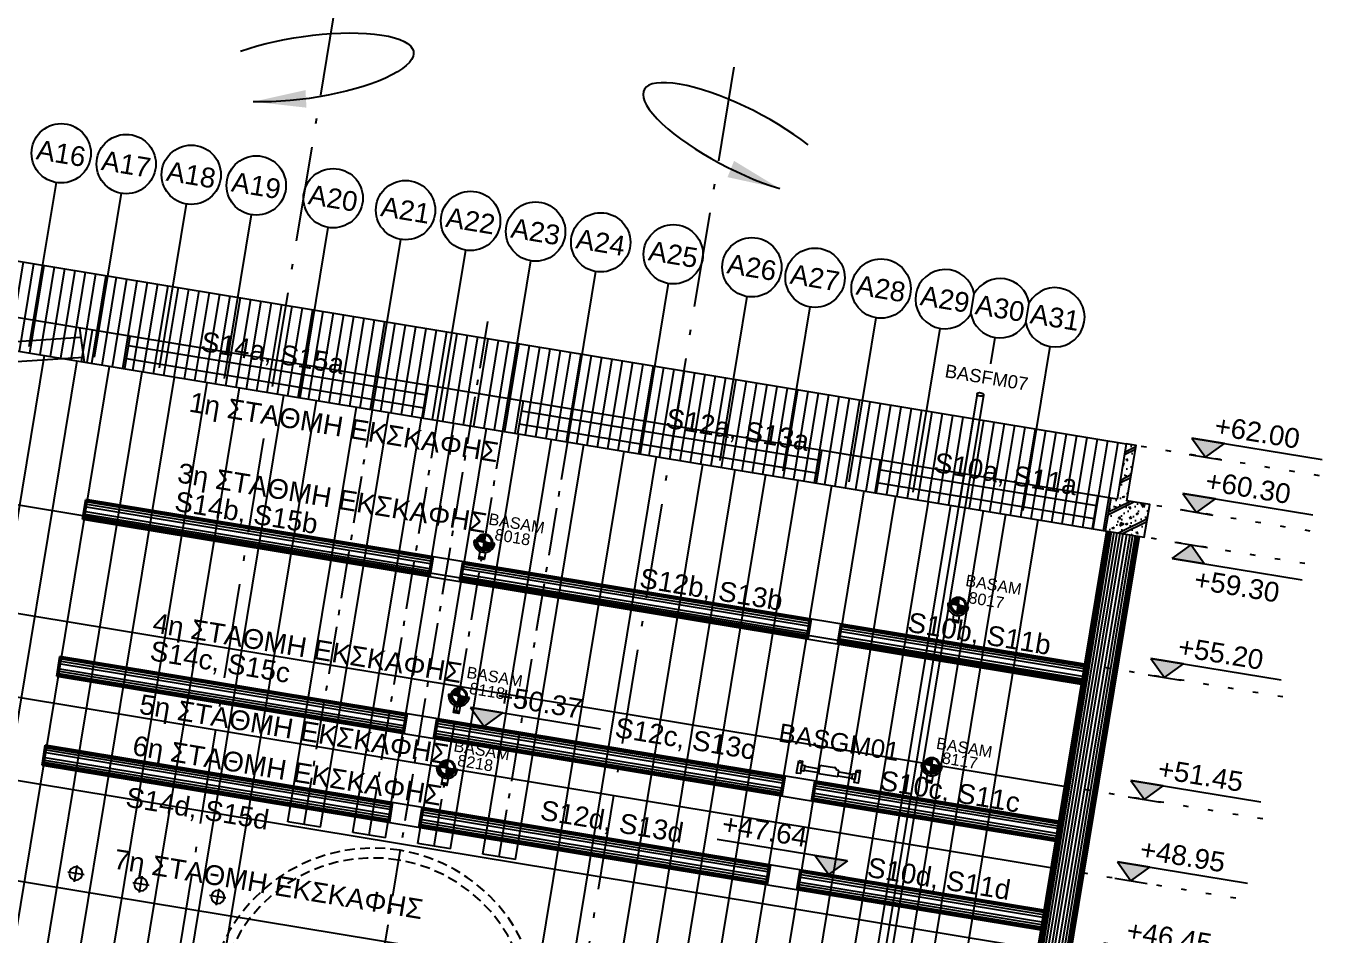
# Model space of a CAD drawing. Header units: metres. Extents: x 93017 to 94633, y 101979 to 102793.
# Drawn here: x 94057.34 to 94081.92, y 102319.5 to 102336.74 of the extents above; entities that cross this region are included whole.
import ezdxf
from ezdxf.enums import TextEntityAlignment as Align

# ---------------------------------------------------------------- set-up
doc = ezdxf.new("R2010")
doc.units = ezdxf.units.M
doc.header["$LTSCALE"] = 0.75
doc.header["$MEASUREMENT"] = 0
for name, pattern in [('ACAD_ISO10W100', [18, 12, -3, 0, -3]), ('HIDDEN', [0.375, 0.25, -0.125]), ('SDOT1', [1, 0, -1])]:
    doc.linetypes.add(name, pattern=pattern)
for name, color, linetype in [('A-LEVELS', 2, 'Continuous'), ('ANTISTHRIJH', 1, 'HIDDEN'), ('BEAM', 3, 'Continuous'), ('COREBOREHOLES', 6, 'Continuous'), ('OTM Hatch 0.15', 1, 'Continuous'), ('OTM Line 0.15', 1, 'Continuous'), ('OTM Line 0.25', 2, 'Continuous'), ('OTM Line 0.35', 3, 'Continuous'), ('OTM Line 0.50', 6, 'Continuous'), ('OTM Line Axis 0.15', 1, 'ACAD_ISO10W100'), ('OTM Line Dots 0.25', 2, 'SDOT1'), ('OTM Line Rock 0.50', 3, 'ROCKIN'), ('OTM Solid 253', 253, 'Continuous'), ('OTM Text 0.25', 2, 'Continuous'), ('OTM Text 0.35', 3, 'Continuous')]:
    doc.layers.add(name, color=color, linetype=linetype)
doc.styles.add('ARIAL', font='ARIAL.TTF')
doc.styles.add('ARIAL_GREEK', font='ARIAL.TTF')
doc.styles.add('WG-SIMPL', font='ugsimpl.shx', dxfattribs={"width": 1.05})
doc.linetypes.add('ROCKIN', pattern='A,0.0001,-0.2,[131,ltypeshp.shx,S=0.2,R=180,X=0.2,Y=0],-0.2,1,-0.1,[131,ltypeshp.shx,S=0.1,R=180,X=0.1,Y=0],-0.1,0.5,-0.05,[131,ltypeshp.shx,S=0.05,R=180,X=0.05,Y=0],-0.05,0.5', length=2.700100000000001)

# ---------------------------------------------------------------- blocks, each defined once
blk = doc.blocks.new('Level L')
at = {"layer": 'A-LEVELS'}
blk.add_hatch(color=256, dxfattribs=at).paths.add_polyline_path([(0.2499999999785985, 0.2499999999931077), (-1.531930138298776e-11, 1.533351223770296e-11), (-0.250000000018332, 0.2500000000237321)])
for p, q in [((0.2499999999804459, 0.2499999999949694), (-1.750000000050107, 0.2500000001439417)), ((0.2499999999659792, -1.530509052827256e-11), (-0.2500000000309512, 1.531930138298776e-11))]:
    blk.add_line(p, q, dxfattribs=at)
blk.add_lwpolyline([(0.2499999999785985, 0.2499999999931077), (-1.531930138298776e-11, 1.533351223770296e-11), (-0.250000000018332, 0.2500000000237321)], close=True, dxfattribs=at)
at = {"layer": 'A-LEVELS', "style": 'WG-SIMPL', "width": 1.05}
blk.add_attdef('±000.00', (-1.712995793863769, 0.3513423913802569), '', height=0.3, rotation=359.9999998220159, dxfattribs=at)
blk = doc.blocks.new('AGKYRIO')
at = {"layer": 'OTM Line 0.25'}
for p, q in [((-0.125, 1.77635683940025e-13), (0.125, 1.77635683940025e-13)), ((1.84741111297626e-13, -0.125), (0, 0.1250000000003624))]:
    blk.add_line(p, q, dxfattribs=at)
blk.add_circle((0, 3.623767952376511e-13), 0.1, dxfattribs=at)
blk = doc.blocks.new('A$C7C586DDC')
at = {"layer": 'OTM Line 0.25'}
for p, q in [((30.77009561931482, -3.783497959375381e-10), (-1.455191522836685e-11, -1.455191522836685e-11)), ((10.69009561932762, -0.6096000002435176), (10.69009561941493, -1.455191522836685e-10)), ((11.59009561933635, -0.6096000002144137), (11.59009561930725, -1.600710675120354e-10)), ((22.31019123891019, -0.6096000002144137), (22.31019123888109, -2.764863893389702e-10)), ((23.21019123888982, -0.6096000002289657), (23.21019123891892, -2.764863893389702e-10)), ((30.77009561932937, -0.6096000002289657), (30.77009561928571, -3.783497959375381e-10)), ((-5.820766091346741e-11, -0.6096000002144137), (30.77009561932937, -0.6096000002289657))]:
    blk.add_line(p, q, dxfattribs=at)
at = {"layer": 'OTM Line 0.35', "ltscale": 0.05}
blk.add_line((-5.820766091346741e-11, -0.6096000002289657), (-4.365574568510056e-11, -1.455191522836685e-11), dxfattribs=at)
at = {"layer": 'OTM Solid 253'}
for p, q in [((10.69009561941493, -0.02679999968677294), (-2.91038304567337e-11, -0.02679999977408443)), ((10.69009561941493, -0.07679999990796205), (-5.820766091346741e-11, -0.07680000000982545)), ((10.69009561940038, -0.1467999998858431), (-2.91038304567337e-11, -0.1467999998421874)), ((10.69009561938583, -0.2267999999021413), (-5.820766091346741e-11, -0.2267999999894528)), ((10.69009561935673, -0.3767999999981839), (-5.820766091346741e-11, -0.3767999998817686)), ((22.31019123886654, -0.02679999951214995), (11.59009561930725, -0.02679999967222102)), ((22.31019123886654, -0.07679999982065056), (11.5900956193218, -0.07679999989341013)), ((22.31019123888109, -0.1467999999440508), (11.5900956193218, -0.1467999998858431)), ((22.31019123886654, -0.2267999999021413), (11.5900956193218, -0.2267999998875894)), ((22.31019123888109, -0.3767999999981839), (11.59009561933635, -0.376799999983632)), ((30.77009561927116, -0.02679999942483846), (23.21019123890437, -0.02679999948304612)), ((30.77009561927116, -0.07679999990796205), (23.21019123893348, -0.07679999982065056)), ((30.77009561928571, -0.1467999998858431), (23.21019123891892, -0.1467999999440508)), ((30.77009561928571, -0.2267999998730375), (23.21019123893348, -0.2267999999312451)), ((30.77009561930026, -0.376799999809009), (23.21019123888982, -0.3768000000127358)), ((10.69009561935673, -0.4567999999853782), (-7.275957614183426e-11, -0.4567999999853782)), ((10.69009561934217, -0.5268000000069151), (-5.820766091346741e-11, -0.526799999846844)), ((10.69009561934217, -0.5768000001116889), (-7.275957614183426e-11, -0.576799999922514)), ((22.31019123889564, -0.4568000000144821), (11.5900956193218, -0.4567999999853782)), ((22.31019123891019, -0.5268000000360189), (11.5900956193218, -0.5268000000069151)), ((22.31019123891019, -0.5768000001407927), (11.59009561933635, -0.576800000097137)), ((30.77009561931482, -0.4567999999853782), (23.21019123888982, -0.456800000029034)), ((30.77009561931482, -0.5268000000796746), (23.21019123890437, -0.5268000000360189)), ((30.77009561931482, -0.5768000001844484), (23.21019123888982, -0.5768000001553446))]:
    blk.add_line(p, q, dxfattribs=at)
blk = doc.blocks.new('3d')
at = {"ltscale": 0.1}
h = blk.add_hatch(color=7, dxfattribs=at)
edge = h.paths.add_edge_path()
edge.add_arc((752.8742366104054, -264.6472952884903), 0.03365353443450658, 90, 180, ccw=False)
edge.add_line((752.8742366104054, -264.6136417540558), (752.8742366104054, -264.4390088661622))
edge.add_arc((752.8742366104054, -264.6472952884903), 0.2082864223281149, 90, 180)
edge.add_line((752.6659501880773, -264.6472952884903), (752.8405830759709, -264.6472952884903))
edge = h.paths.add_edge_path()
edge.add_line((752.8742366104054, -264.8555817108183), (752.8742366104054, -264.6809488229247))
edge.add_arc((752.8742366104054, -264.6472952884902), 0.03365353443450658, 270, 360)
edge.add_line((752.9078901448399, -264.6472952884902), (753.0825230327335, -264.6472952884902))
edge.add_arc((752.8742366104054, -264.6472952884902), 0.2082864223281149, -90, 0, ccw=False)
at = {"color": 7, "ltscale": 0.1}
for p, q in [((752.615149020432, -264.6472952884903), (752.5556888302308, -264.6472952884903)), ((752.6659501880773, -264.6472952884903), (752.8405830759709, -264.6472952884903)), ((752.8742366104054, -264.6136417540558), (752.8742366104054, -264.4390088661622)), ((752.9078901448399, -264.6472952884903), (753.0825230327335, -264.6472952884903)), ((753.1927843905801, -264.6472952884903), (753.1333242003789, -264.6472952884903)), ((752.8742366104054, -264.8555817108185), (752.8742366104054, -264.6809488229248))]:
    blk.add_line(p, q, dxfattribs=at)
for points in [[(752.8405830759709, -264.6472952884903, -0.414213562373095), (752.8742366104054, -264.6136417540558), (752.8742366104054, -264.4390088661622, 0.414213562373095), (752.6659501880773, -264.6472952884903)], [(752.8742366104054, -264.8555817108183), (752.8742366104054, -264.6809488229247, 0.414213562373095), (752.9078901448399, -264.6472952884902), (753.0825230327335, -264.6472952884902, -0.414213562373095)]]:
    blk.add_lwpolyline(points, format="xyb", close=True, dxfattribs=at)
blk.add_lwpolyline([(752.9559973985835, -264.9551716626581), (752.9559973985835, -265.1173015605855), (752.7924758222274, -265.1173015605855), (752.7924758222274, -264.9551716626581)], dxfattribs=at)
blk.add_lwpolyline([(752.7924758222274, -265.1173015605855), (752.9559973985835, -265.1173015605855), (752.9559973985835, -265.1769122765825), (752.7924758222274, -265.1769122765825)], close=True, dxfattribs=at)
for radius in [0.2403348223503956, 0.2082864223281149, 0.03365353443450658]:
    blk.add_circle((752.8742366104054, -264.6472952884903), radius, dxfattribs=at)
for radius in [0.3185477801746401, 0.2590875899734328]:
    blk.add_arc((752.8742366104054, -264.6472952884903), radius, 180, 0, dxfattribs=at)
blk = doc.blocks.new('VW')
at = {"layer": 'OTM Text 0.25', "color": 7, "ltscale": 0.5}
for p, q in [((349.1148983712192, 113.645658385125), (349.2076377743651, 113.6456583851541)), ((349.2786161410331, 113.577573782517), (349.6345815033856, 113.5775737825024)), ((349.2786161410331, 113.4863063340599), (349.6345815034147, 113.4863063340745)), ((349.6345815033856, 113.4565589446283), (349.6345815034147, 113.6283269286068)), ((350.0951382370549, 113.4565589446138), (349.6345815033856, 113.4565589446283)), ((349.6722782189609, 113.665713704293), (349.9812791470322, 113.6657137042785)), ((350.0951382370549, 113.6089245187177), (350.0397406238917, 113.6089245187177)), ((350.0951382370549, 113.4565589446138), (350.0951382370549, 113.6089245187177)), ((350.0951382370404, 113.577573782517), (350.4296569906874, 113.5775737825315)), ((350.0951382370404, 113.4863063340599), (350.4296569906874, 113.4863063340745)), ((350.5003748657618, 113.6456583851686), (350.5931142689224, 113.6456583851686))]:
    blk.add_line(p, q, dxfattribs=at)
for points in [[(349.1148983712192, 113.6907369624823), (349.2076377743506, 113.6907369625114), (349.2076377743651, 113.3896052973869), (349.1148983712046, 113.3896052974014)], [(350.5003748657764, 113.690736962526), (350.5931142688933, 113.6907369625114), (350.5931142688933, 113.3896052973869), (350.5003748657473, 113.3896052973869)], [(349.2078982659441, 113.5976684675843), (349.2786161410477, 113.5976684675697), (349.2786161410186, 113.4637977116799), (349.2078982659586, 113.4637977116508)], [(350.4296569907019, 113.5976684675843), (350.5003748657618, 113.5976684675989), (350.5003748657764, 113.4637977116654), (350.4296569906728, 113.4637977116799)]]:
    blk.add_lwpolyline(points, close=True, dxfattribs=at)
for centre, radius, start, end in [((349.6862232361891, 113.6139550813241), 0.05360427741362513, 105.0788127359414, 164.4481633118957), ((349.9616209120431, 113.5869904871797), 0.08114056393665842, 15.68339342604207, 75.97921753955418)]:
    blk.add_arc(centre, radius, start, end, dxfattribs=at)

msp = doc.modelspace()

# ---------------------------------------------------------------- hatches: boundary and pattern name
at = {"layer": 'OTM Hatch 0.15', "ltscale": 0.1}
h = msp.add_hatch(dxfattribs=at)
h.set_pattern_fill('CONCRETE2', color=256, scale=0.03124999999999994, angle=-9.374071125821237, style=0)
h.set_pattern_definition([(341.251857748289, (94690.25927049242, 102391.7399451843), (0.2008804762737762, 0.5918378445588114), [0.03124999999999995, -0.5937499999999991]), (71.25185774828903, (94690.28886238464, 102391.7299011604), (-0.5918378445588114, 0.2008804762737762), [0.03124999999999995, -0.5937499999999991]), (26.25185774828902, (94690.25927049242, 102391.7399451843), (0.2008804816184502, 0.5918378603053908), [0.04419417499999994, -0.8396893124999988]), (341.251857748289, (94690.1313990789, 102391.8493490878), (0.2008804762737762, 0.5918378445588114), [0.03124999999999995, -0.5937499999999991]), (71.25185774828903, (94690.1313990789, 102391.8493490878), (-0.5918378445588114, 0.2008804762737762), [0.03124999999999995, -0.5937499999999991]), (116.2518577482891, (94690.16099097113, 102391.839305064), (-0.5918378603053909, 0.2008804816184503), [0.04419417499999983, -0.839689312499997]), (341.251857748289, (94690.46803427563, 102391.9660961191), (0.2008804762737762, 0.5918378445588114), [0.03124999999999995, -0.5937499999999991]), (71.25185774828903, (94690.46803427563, 102391.9660961191), (-0.5918378445588114, 0.2008804762737762), [0.03124999999999995, -0.5937499999999991]), (116.2518577482891, (94690.49762616787, 102391.9560520953), (-0.5918378603053909, 0.2008804816184503), [0.04419417499999983, -0.839689312499997]), (161.251857748289, (94690.4183543358, 102391.9169563584), (-0.2008804762737762, -0.5918378445588114), [0.0624999999999999, -0.5624999999999991]), (251.251857748289, (94690.4183543358, 102391.9169563584), (0.5918378445588113, -0.2008804762737763), [0.0624999999999999, -0.5624999999999991]), (116.2518577482891, (94690.39826628816, 102391.857772574), (-0.5918378603053909, 0.2008804816184503), [0.08838834687499963, -0.7954951249999971]), (161.251857748289, (94690.03365973683, 102392.047528668), (-0.2008804762737762, -0.5918378445588114), [0.03124999999999995, -0.5937499999999991]), (71.25185774828903, (94690.03365973683, 102392.047528668), (-0.5918378445588114, 0.2008804762737762), [0.03124999999999995, -0.5937499999999991]), (26.25185774828902, (94690.0040678446, 102392.0575726918), (0.2008804816184502, 0.5918378603053908), [0.04419417499999994, -0.8396893124999988]), (341.251857748289, (94690.13355979574, 102392.2446278898), (0.2008804762737762, 0.5918378445588114), [0.03124999999999995, -0.5937499999999991]), (71.25185774828903, (94690.13355979574, 102392.2446278898), (-0.5918378445588114, 0.2008804762737762), [0.03124999999999995, -0.5937499999999991]), (116.2518577482891, (94690.163151688, 102392.234583866), (-0.5918378603053909, 0.2008804816184503), [0.04419417499999983, -0.839689312499997]), (161.251857748289, (94690.37083511279, 102392.2630953998), (-0.2008804762737762, -0.5918378445588114), [0.03124999999999995, -0.5937499999999991]), (251.251857748289, (94690.37083511279, 102392.2630953998), (0.5918378445588113, -0.2008804762737763), [0.03124999999999995, -0.5937499999999991]), (116.2518577482891, (94690.36079108898, 102392.2335035075), (-0.5918378603053909, 0.2008804816184503), [0.04419417499999983, -0.839689312499997]), (161.251857748289, (94690.29102310148, 102392.1251799625), (-0.2008804762737762, -0.5918378445588114), [0.03124999999999995, -0.5937499999999991]), (71.25185774828903, (94690.29102310148, 102392.1251799625), (-0.5918378445588114, 0.2008804762737762), [0.03124999999999995, -0.5937499999999991]), (26.25185774828902, (94690.26143120926, 102392.1352239863), (0.2008804816184502, 0.5918378603053908), [0.04419417499999994, -0.8396893124999988]), (341.251857748289, (94690.17265553259, 102392.1653560577), (0.2008804762737762, 0.5918378445588114), [0.0624999999999999, -0.5624999999999991]), (251.251857748289, (94690.17265553259, 102392.1653560577), (0.5918378445588113, -0.2008804762737763), [0.0624999999999999, -0.5624999999999991]), (26.25185774828902, (94690.15256748495, 102392.1061722732), (0.2008804816184502, 0.5918378603053908), [0.08838834687499986, -0.7954951249999987]), (26.25185774828902, (94689.86453186962, 102391.8409256016), (-0.1954786893434703, 0.3963591709619205), []), (26.25185774828902, (94689.92371565409, 102391.820837554), (-0.1954786893434703, 0.3963591709619205), []), (341.251857748289, (94689.87457589345, 102391.8705174939), (0.2008804762737762, 0.5918378445588114), [0, -0.2499999999999996, 0, -0.3437499999999994, 0, -0.03124999999999995]), (341.251857748289, (94689.95384772553, 102391.9096132307), (0.2008804762737762, 0.5918378445588114), [0, -0.1249999999999998, 0, -0.2499999999999996, 0, -0.2499999999999996]), (341.251857748289, (94690.24026280321, 102391.8784008008), (0.2008804762737762, 0.5918378445588114), [0, -0.2499999999999996, 0, -0.3749999999999994]), (341.251857748289, (94689.96443192856, 102392.0380248234), (0.2008804762737762, 0.5918378445588114), [0, -0.3437499999999994, 0, -0.2812499999999996]), (341.251857748289, (94690.19166322178, 102392.0269004412), (0.2008804762737762, 0.5918378445588114), [0, -0.624999999999999]), (341.251857748289, (94690.0933837005, 102392.1262603209), (0.2008804762737762, 0.5918378445588114), [0, -0.3124999999999995, 0, -0.3124999999999995]), (341.251857748289, (94690.11347174813, 102392.1854441053), (0.2008804762737762, 0.5918378445588114), [0, -0.2499999999999996, 0, -0.3749999999999994]), (341.251857748289, (94690.1927435802, 102392.2245398422), (0.2008804762737762, 0.5918378445588114), [0, -0.1874999999999997, 0, -0.2187499999999997, 0, -0.2187499999999997]), (341.251857748289, (94690.1832397356, 102392.2937676504), (0.2008804762737762, 0.5918378445588114), [0, -0.2812499999999996, 0, -0.3437499999999994]), (341.251857748289, (94690.23291967547, 102392.3429074111), (0.2008804762737762, 0.5918378445588114), [0, -0.1874999999999997, 0, -0.1562499999999998, 0, -0.2812499999999996])])
h.paths.add_polyline_path([(94078.65306620726, 102327.6650840461), (94078.22140859414, 102327.7363438178), (94078.3944680395, 102328.7846551639), (94078.20947191963, 102328.815195066), (94078.03641247426, 102327.76688372), (94077.91308172763, 102327.7872436547), (94077.81128205464, 102327.1705899261), (94077.84211474124, 102327.1654999424), (94078.55126653425, 102327.0484303176)])
at = {"layer": 'OTM Solid 253', "ltscale": 0.05}
h = msp.add_hatch(dxfattribs=at)
h.set_pattern_fill('LINE', color=256, scale=0.06249999999999998, angle=90.00000000006858, style=0)
h.set_pattern_definition([(80.62592887417891, (94732.691038259, 102384.7709540034), (-0.195787560227981, 0.03232139641514094), [])])
h.paths.add_polyline_path([(94077.91308172765, 102327.7872436546), (94078.03641247426, 102327.7668837199), (94078.20947191963, 102328.815195066), (94045.34029291064, 102334.2413710873), (94045.0654337915, 102332.5764060081), (94069.3033507727, 102328.5751133765), (94077.81128205464, 102327.1705899261)])

# ---------------------------------------------------------------- linework, layer by layer
at = {"layer": 'ANTISTHRIJH'}
msp.add_lwpolyline([(94060.96146265979, 102319.0506776378, -0.3639702342674108), (94064.43924350699, 102321.1095563729, -0.3639702342663456), (94067.07075355426, 102318.0421313717, -0.3639702342663456)], format="xyb", dxfattribs=at)
msp.add_lwpolyline([(94063.6105949402, 102316.0899996961, 0.09612398819267792), (94065.862226435, 102316.1531761509, 0.2803911992850336), (94066.73084942611, 102316.993804506, 0.02285991727122515), (94066.84396330512, 102317.5262756391, 0.4142135623730093), (94064.40870360483, 102320.924560253, 0.4142135623727841), (94061.01041899092, 102318.4893005527, 0.02285991727122516), (94060.9463902222, 102317.9487262527, 0.2803911992847856), (94061.49873923732, 102316.8735181344, 0.09612398819267791)], format="xyb", close=True, dxfattribs=at)
at = {"layer": 'BEAM', "color": 2}
msp.add_lwpolyline([(94078.03641247426, 102327.7668837199), (94077.91308172763, 102327.7872436546), (94077.81128205462, 102327.1705899261), (94078.55126653424, 102327.0484303176), (94078.65306620725, 102327.6650840461), (94078.22140859414, 102327.7363438178), (94078.39446803948, 102328.7846551639), (94078.2094719196, 102328.815195066), (94078.03641247426, 102327.7668837199)], dxfattribs=at)
at = {"layer": 'OTM Hatch 0.15', "ltscale": 0.05}
for p, q in [((94075.26296240617, 102331.2845865715), (94075.32603714227, 102331.6666631543)), ((94076.3051072149, 102331.1125451229), (94076.36818195101, 102331.4946217057))]:
    msp.add_line(p, q, dxfattribs=at)
at = {"layer": 'OTM Line 0.15', "ltscale": 0.1}
for p, q in [((94057.40807029686, 102330.6655258718), (94057.9211590911, 102333.7735723781)), ((94058.64131885354, 102330.4619362493), (94059.15440764776, 102333.5699827556)), ((94059.87462631956, 102330.2583369018), (94060.38771511376, 102333.3663834081)), ((94061.10793378559, 102330.0547375543), (94061.62102257981, 102333.1627840606)), ((94062.54482225941, 102329.6908383904), (94063.07827098834, 102332.9222156433)), ((94063.91807344937, 102329.4641365712), (94064.45152217834, 102332.695513824)), ((94065.1513809154, 102329.2605372237), (94065.68482964433, 102332.4919144766)), ((94066.38468838131, 102329.0569378762), (94066.91813711027, 102332.2883151291)), ((94067.61799584731, 102328.8533385287), (94068.15144457627, 102332.0847157815)), ((94068.99502390545, 102328.6260132089), (94069.52847263438, 102331.8573904618)), ((94070.50585460468, 102328.5032910584), (94071.01894339886, 102331.6113375646)), ((94071.70216284663, 102328.3057996913), (94072.21525164085, 102331.4138461975)), ((94072.95396992465, 102328.0991463536), (94073.4670587189, 102331.2071928598)), ((94074.16871886922, 102327.8986107213), (94074.68180766341, 102331.0066572275)), ((94075.64145919033, 102330.3349109337), (94075.72395247221, 102330.8346157789)), ((94075.64881087831, 102330.3794439431), (94075.7239524722, 102330.8346157789)), ((94076.25300848673, 102327.5545278241), (94076.76609728095, 102330.6625743303))]:
    msp.add_line(p, q, dxfattribs=at)
for centre in [(94058.01277879746, 102334.3285607378), (94059.24602735415, 102334.1249711152), (94060.47933482018, 102333.9213717677), (94061.71264228618, 102333.7177724202), (94063.16989069473, 102333.477204003), (94064.54314188473, 102333.2505021837), (94065.77644935076, 102333.0469028362), (94067.0097568167, 102332.8433034887), (94068.24306428267, 102332.6397041412), (94069.62009234082, 102332.4123788214), (94071.11056310525, 102332.1663259243), (94072.30687134722, 102331.9688345572), (94073.55867842535, 102331.7621812195)]:
    msp.add_circle(centre, 0.5624999999999996, dxfattribs=at)
for centre, start, end in [((94074.77342736983, 102331.5616455872), 10.76013961666694, 330.4917181317942), ((94075.8155721786, 102331.3896041386), 10.76013962621476, 150.4917181249271), ((94076.85771698735, 102331.2175626899), 190.7601396147011, 150.4917181327021), ((94075.8155721786, 102331.3896041386), 190.7601396234697, 330.4917181219483)]:
    msp.add_arc(centre, 0.5624999999999996, start, end, dxfattribs=at)
at = {"layer": 'OTM Line 0.25', "ltscale": 0.05}
for p, q in [((94045.34029291064, 102334.2413710873), (94078.2094719196, 102328.815195066)), ((94077.91308172763, 102327.7872436546), (94045.16723346527, 102333.1930597413)), ((94045.06543379152, 102332.5764060082), (94077.81128205462, 102327.1705899261)), ((94058.36171857709, 102331.0148611707), (94058.44788208196, 102330.3671777218)), ((94058.59942784591, 102330.9756191705), (94058.4976281722, 102330.3589654375)), ((94059.21911303978, 102330.2398598192), (94059.32091271352, 102330.8565135522)), ((94045.40141363083, 102330.0084931785), (94058.38521066844, 102330.8382731967)), ((94064.93937676668, 102329.7414262923), (94059.29076960825, 102330.6739210379)), ((94045.4494394534, 102329.6305255562), (94058.43545373046, 102330.4606005412)), ((94064.89865689716, 102329.494764799), (94059.25004973874, 102330.4272595446)), ((94064.96951987193, 102329.9240188066), (94064.86772019818, 102329.3073650736)), ((94066.77014877231, 102329.6267637593), (94066.66834909855, 102329.0101100263)), ((94066.74000566702, 102329.4441712449), (94072.40711243742, 102328.5086225091)), ((94066.69928579751, 102329.1975097517), (94072.36639256793, 102328.2619610158)), ((94072.3354558697, 102328.074561295), (94072.4372555427, 102328.6912150235)), ((94073.44537367954, 102327.8913316072), (94073.54717335256, 102328.5079853357)), ((94077.64244366638, 102327.6443530131), (94073.51703024728, 102328.3253928214)), ((94077.60172379689, 102327.3976915199), (94073.47631037782, 102328.0787313282)), ((94077.57078709867, 102327.2102917989), (94077.67258677166, 102327.8269455274))]:
    msp.add_line(p, q, dxfattribs=at)
at = {"layer": 'OTM Line 0.25'}
for p, q in [((94054.80492649417, 102312.9783292712), (94057.69603722863, 102330.4912952884)), ((94055.42152131785, 102312.8765393224), (94058.31263205229, 102330.3895053396)), ((94056.03817505087, 102312.7747396487), (94058.9292857853, 102330.2877056659)), ((94056.65482878391, 102312.6729399749), (94059.54593951834, 102330.1859059921)), ((94057.27148251687, 102312.5711403012), (94060.1625932513, 102330.0841063184)), ((94057.8881362499, 102312.4693406274), (94060.77924698437, 102329.9823066446)), ((94058.5047899829, 102312.3675409537), (94061.39590071735, 102329.8805069709)), ((94059.34538465845, 102312.2287722101), (94062.2364953929, 102329.7417382273)), ((94059.96203839144, 102312.1269725364), (94062.85314912588, 102329.6399385536)), ((94062.31108321488, 102321.6483548727), (94063.60974658292, 102329.5150364081)), ((94062.9277369479, 102321.5465551989), (94064.2264003159, 102329.4132367343)), ((94063.54439068088, 102321.4447555252), (94064.84305404892, 102329.3114370605)), ((94064.1610444139, 102321.3429558515), (94065.45970778188, 102329.2096373868)), ((94064.77769814682, 102321.2411561777), (94066.07636151483, 102329.1078377131)), ((94065.39435187982, 102321.139356504), (94066.69301524782, 102329.0060380393)), ((94066.01100561285, 102321.0375568302), (94067.30966898086, 102328.9042383656)), ((94065.79558630446, 102311.1639470286), (94068.68669703897, 102328.6769130458)), ((94066.62765934583, 102320.9357571565), (94067.92632271387, 102328.8024386918)), ((94066.41224003752, 102311.0621473549), (94069.30335077192, 102328.5751133721)), ((94067.28605706897, 102310.9178941314), (94070.17716780416, 102328.4308601531)), ((94067.90271080195, 102310.8160944577), (94070.79382153714, 102328.3290604793)), ((94068.48236531095, 102310.7204027644), (94071.37347604614, 102328.233368786)), ((94069.0990190439, 102310.6186030906), (94071.9901297791, 102328.1315691123)), ((94069.73417238907, 102310.5137494267), (94072.62528312425, 102328.0267154483)), ((94070.35082612203, 102310.411949753), (94073.2419368572, 102327.9249157745)), ((94077.45556876474, 102324.6321296487), (94058.4810744363, 102327.7645153442)), ((94070.9489213335, 102310.3132137944), (94073.8400320687, 102327.826179816)), ((94071.5655750665, 102310.2114141207), (94074.45668580172, 102327.7243801423)), ((94071.9910661423, 102310.1411723458), (94074.8821768775, 102327.6541383674)), ((94072.60771987529, 102310.0393726721), (94075.49883061048, 102327.5523386937)), ((94073.03321095111, 102309.9691308972), (94075.92432168627, 102327.4820969188)), ((94058.41901735513, 102327.3886032284), (94077.39351168365, 102324.2562175332)), ((94073.64986468403, 102309.8673312234), (94076.54097541922, 102327.380297245)), ((94074.95100400603, 102309.6525339208), (94077.84211474122, 102327.1654999424)), ((94075.56765773901, 102309.550734247), (94078.45876847417, 102327.0637002687)), ((94065.01110472498, 102326.300354982), (94065.07316180615, 102326.6762670977)), ((94065.56609308468, 102326.2087352757), (94065.62815016578, 102326.5846473913)), ((94072.17668006662, 102325.117433039), (94072.23873714771, 102325.4933451546)), ((94072.7316684263, 102325.0258133327), (94072.79372550745, 102325.4017254483)), ((94077.39351168365, 102324.2562175332), (94077.45556876471, 102324.6321296487)), ((94076.68596323114, 102319.9702274271), (94057.71146890271, 102323.1026131226)), ((94057.64941182153, 102322.7267010068), (94076.62390615005, 102319.5943153116)), ((94064.24149919135, 102321.6384527604), (94064.30355627256, 102322.0143648761)), ((94064.79648755108, 102321.546833054), (94064.8585446322, 102321.9227451697)), ((94062.9277369479, 102321.5465551989), (94062.31108254284, 102321.6483549836)), ((94064.1610444139, 102321.3429558515), (94063.54439068088, 102321.4447555252)), ((94065.39435187982, 102321.139356504), (94064.77769814682, 102321.2411561777)), ((94066.62765934583, 102320.9357571565), (94066.01100561285, 102321.0375568302)), ((94071.40707453302, 102320.4555308174), (94071.46913161414, 102320.831442933)), ((94071.96206289271, 102320.363911111), (94072.02411997385, 102320.7398232266)), ((94076.62390615005, 102319.5943153116), (94076.68596323111, 102319.9702274271))]:
    msp.add_line(p, q, dxfattribs=at)
at = {"layer": 'OTM Line 0.25', "color": 5}
for points in [[(94075.38104989381, 102329.7650503321), (94072.04664429155, 102309.566816033)], [(94075.50421979696, 102329.7437160847), (94072.16997503815, 102309.5464560983)]]:
    msp.add_lwpolyline(points, dxfattribs=at)
msp.add_ellipse((94075.44271526711, 102329.7548703647), major_axis=(-0.06166537330007635, 0.01017996737495405), ratio=0.5337064435359786, dxfattribs=at)
at = {"layer": 'OTM Line 0.35', "ltscale": 0.05}
for p, q in [((94058.41901735513, 102327.3886032284), (94058.48107443628, 102327.7645153442)), ((94057.64941182153, 102322.7267010068), (94057.71146890268, 102323.1026131226))]:
    msp.add_line(p, q, dxfattribs=at)
at = {"layer": 'OTM Line 0.50', "ltscale": 0.05, "extrusion": (0, 0, -1)}
msp.add_ellipse((94062.6568054337, 102335.9577921843), major_axis=(2.037459206100503, 0.2941625959666351), ratio=0.2865802253300671, start_param=4.098258345474681, end_param=8.408289900450741, dxfattribs=at)
at = {"layer": 'OTM Line 0.50', "ltscale": 0.05}
msp.add_ellipse((94070.89963741101, 102334.5970323913), major_axis=(-1.834806308057361, 0.9334117319288594), ratio=0.2865802253300671, start_param=4.098258345474681, end_param=8.408289900450741, dxfattribs=at)
for points in [[(94062.6635906415, 102335.1940092042), (94061.65605636765, 102335.3064923799), (94062.64561035937, 102335.5268572484)], [(94070.64772568051, 102333.8759561403), (94071.63795381949, 102333.6586406771), (94070.77173221663, 102334.1853644306)]]:
    msp.add_solid(points, dxfattribs=at)
at = {"layer": 'OTM Line Axis 0.15', "color": 6, "ltscale": 0.2}
for p, q in [((94063.21990346059, 102337.2062587827), (94059.10312202576, 102312.2687658981)), ((94070.76768515882, 102335.9602406799), (94066.65090372397, 102311.0227477954))]:
    msp.add_line(p, q, dxfattribs=at)
at = {"layer": 'OTM Line Axis 0.15', "ltscale": 0.1}
for p, q in [((94066.09499754182, 102331.1393223728), (94062.95749919297, 102312.1338580343)), ((94062.61941008139, 102321.5974550358), (94063.91807344934, 102329.4641365712)), ((94063.85271754739, 102321.3938556884), (94065.15138091537, 102329.2605372237)), ((94065.08602501333, 102321.1902563408), (94066.38468838131, 102329.0569378762)), ((94066.31933247932, 102320.9866569933), (94067.61799584731, 102328.8533385287)), ((94074.95717059799, 102309.651515915), (94077.84828133316, 102327.1644819367))]:
    msp.add_line(p, q, dxfattribs=at)
at = {"layer": 'OTM Line Dots 0.25', "ltscale": 0.5}
for p, q in [((94081.87086736632, 102328.2107572073), (94078.39446803948, 102328.7846551639)), ((94081.69780792107, 102327.162445861), (94078.65306620726, 102327.6650840461)), ((94081.59600824806, 102326.5457921324), (94078.55126653424, 102327.0484303176)), ((94081.17862958543, 102324.0175118226), (94077.45556876474, 102324.6321296487)), ((94080.79667720984, 102321.7038270165), (94077.02428409026, 102322.3265888166)), ((94077.37408751114, 102320.6851937842), (94080.45584650195, 102320.1764446385))]:
    msp.add_line(p, q, dxfattribs=at)
at = {"layer": 'OTM Line Rock 0.50', "color": 1}
for p, q in [((94045.45351799717, 102329.5984270432), (94077.37383624123, 102324.328892766)), ((94044.9752545462, 102327.617371272), (94077.02428409026, 102322.3265888166)), ((94044.72075536182, 102326.0757369395), (94076.76978490589, 102320.7849544842)), ((94044.46625617746, 102324.534102607), (94076.51528572151, 102319.2433201517)), ((94051.28920894189, 102321.507364479), (94076.20988670028, 102317.3933589527))]:
    msp.add_line(p, q, dxfattribs=at)
at = {"layer": 'OTM Solid 253'}
for p, q in [((94065.05821761407, 102326.5857423299), (94058.4661302442, 102327.6739905763)), ((94065.06534359124, 102326.6289080912), (94058.47325622133, 102327.7171563375)), ((94065.07043357495, 102326.6597407779), (94058.47834620505, 102327.7479890243)), ((94065.019533738, 102326.3514139113), (94058.42744636815, 102327.4396621577)), ((94065.02665971516, 102326.3945796726), (94058.4345723453, 102327.482827919)), ((94065.03480368906, 102326.4439119712), (94058.44271631923, 102327.5321602177)), ((94065.05007364016, 102326.5364100312), (94058.45798627027, 102327.6246582776)), ((94065.0144437543, 102326.3205812245), (94058.42235638446, 102327.408829471)), ((94077.84828127304, 102327.1644819466), (94074.95717054352, 102309.651515924)), ((94077.85753107871, 102327.1629549515), (94074.96642034949, 102309.6499889289)), ((94077.86986415334, 102327.160918958), (94074.97875342419, 102309.6479529354)), ((94077.89453030247, 102327.1568469711), (94075.00341957345, 102309.6438809485)), ((94077.9253629891, 102327.1517569874), (94075.03425226011, 102309.6387909648)), ((94077.97161201912, 102327.1441220119), (94075.08050129007, 102309.6311559893)), ((94078.02711085505, 102327.1349600413), (94075.13600012605, 102309.6219940187)), ((94078.08877622837, 102327.1247800739), (94075.19766549936, 102309.6118140513)), ((94075.25933087253, 102309.6016340839), (94078.15044160766, 102327.1146001055)), ((94078.21210698094, 102327.1044201382), (94075.3209962458, 102309.5914541166)), ((94078.27377235424, 102327.0942401708), (94075.38266161909, 102309.5812741492)), ((94078.32927119019, 102327.0850782002), (94075.43816045506, 102309.5721121786)), ((94078.37552022019, 102327.0774432246), (94075.48440948504, 102309.5644772031)), ((94078.40635290684, 102327.0723532409), (94075.5152421717, 102309.5593872194)), ((94078.43101905595, 102327.068281254), (94075.53990832095, 102309.5553152324)), ((94078.44335213058, 102327.0662452606), (94075.55224139564, 102309.553279239)), ((94078.45260193656, 102327.0647182654), (94075.5614912016, 102309.5517522439)), ((94072.21564898174, 102325.3534880882), (94065.60506199981, 102326.4447903249)), ((94072.22379295564, 102325.4028203868), (94065.61320597371, 102326.4941226235)), ((94072.23091893281, 102325.4459861482), (94065.62033195086, 102326.5372883848)), ((94072.23600891653, 102325.4768188351), (94065.62542193459, 102326.5681210716)), ((94072.18001909592, 102325.1376592815), (94065.56943211399, 102326.2289615182)), ((94072.18510907963, 102325.1684919682), (94065.57452209768, 102326.2597942049)), ((94072.19223505678, 102325.2116577296), (94065.58164807485, 102326.3029599662)), ((94072.20037903069, 102325.2609900282), (94065.58979204876, 102326.3522922648)), ((94077.43248059877, 102324.4922725824), (94072.77063734148, 102325.2618683818)), ((94077.44062457266, 102324.541604881), (94072.77878131537, 102325.3112006805)), ((94077.44775054982, 102324.5847706423), (94072.78590729256, 102325.3543664418)), ((94077.45284053354, 102324.6156033293), (94072.79099727626, 102325.3851991287)), ((94077.39685071295, 102324.2764437756), (94072.73500745563, 102325.0460395751)), ((94077.40194069664, 102324.3072764624), (94072.74009743932, 102325.0768722619)), ((94077.4090666738, 102324.3504422237), (94072.74722341649, 102325.1200380232)), ((94077.41721064772, 102324.3997745225), (94072.75536739037, 102325.1693703218)), ((94064.28861208045, 102321.9238401082), (94057.6965247106, 102323.0120883546)), ((94064.29573805764, 102321.9670058695), (94057.70365068773, 102323.0552541159)), ((94064.30082804133, 102321.9978385563), (94057.70874067144, 102323.0860868027)), ((94064.24483822068, 102321.6586790029), (94057.65275085084, 102322.7469272494)), ((94064.24992820439, 102321.6895116896), (94057.65784083455, 102322.7777599361)), ((94064.25705418157, 102321.732677451), (94057.66496681169, 102322.8209256973)), ((94064.26519815545, 102321.7820097496), (94057.6731107856, 102322.8702579961)), ((94064.28046810656, 102321.8745078096), (94057.68838073667, 102322.9627560559)), ((94071.44604344814, 102320.6915858666), (94064.83545646621, 102321.7828881032)), ((94071.45418742206, 102320.7409181652), (94064.84360044013, 102321.8322204019)), ((94071.46131339922, 102320.7840839266), (94064.85072641728, 102321.8753861632)), ((94071.46640338295, 102320.8149166135), (94064.85581640099, 102321.90621885)), ((94071.41041356233, 102320.4757570599), (94064.79982658039, 102321.5670592965)), ((94071.41550354604, 102320.5065897466), (94064.80491656408, 102321.5978919833)), ((94071.4226295232, 102320.5497555079), (94064.81204254125, 102321.6410577446)), ((94071.4307734971, 102320.5990878066), (94064.82018651515, 102321.6903900432)), ((94076.66287506517, 102319.8303703608), (94072.00103180789, 102320.5999661602)), ((94076.67101903906, 102319.8797026594), (94072.00917578177, 102320.6492984588)), ((94076.67814501621, 102319.9228684207), (94072.01630175894, 102320.6924642202)), ((94076.68323499995, 102319.9537011076), (94072.02139174266, 102320.7232969071)), ((94076.62724517935, 102319.614541554), (94071.965401922, 102320.3841373535)), ((94076.63233516304, 102319.6453742407), (94071.97049190573, 102320.4149700402)), ((94076.6394611402, 102319.6885400021), (94071.97761788288, 102320.4581358016)), ((94076.64760511412, 102319.7378723008), (94071.98576185678, 102320.5074681002))]:
    msp.add_line(p, q, dxfattribs=at)

# ---------------------------------------------------------------- block references
at = {"color": 7, "xscale": 0.6249999999978872, "yscale": 0.625, "zscale": 0.625, "rotation": 350.6259288739992}
for p in [(93628.71636032421, 102566.7953261438), (93637.70045255523, 102565.5991531645), (93628.23484786737, 102563.8785539867), (93628.00915799069, 102562.5114326607), (93637.19847836398, 102562.558433607)]:
    msp.add_blockref('3d', p, dxfattribs=at)
at = {"layer": 'A-LEVELS'}
ref = msp.add_blockref('Level L', (94079.71257930074, 102328.5670560654), dxfattribs=dict(at, xscale=-1.249999999995775, yscale=1.25, zscale=1.249999999999999, rotation=350.6259288739992))
ref.add_attrib('±000.00', '+62.00', (94079.86180556455, 102328.9875433512, 0.001905459770927823), dxfattribs={"height": 0.3749999999999993, "rotation": 350.6259290504357, "style": 'WG-SIMPL', "width": 1.05})
ref = msp.add_blockref('Level L', (94079.53951985546, 102327.518744719), dxfattribs=dict(at, xscale=-1.249999999995775, yscale=1.25, zscale=1.249999999999999, rotation=350.6259288739992))
ref.add_attrib('±000.00', '+60.30', (94079.68874611895, 102327.9392320045, 0.001905459770927823), dxfattribs={"height": 0.3749999999999993, "rotation": 350.6259290504357, "style": 'WG-SIMPL', "width": 1.05})
ref = msp.add_blockref('Level L', (94079.43772018244, 102326.9020909904), dxfattribs=dict(at, xscale=1.249999999995774, yscale=1.25, zscale=1.249999999999999, rotation=170.6259288739991))
ref.add_attrib('±000.00', '+59.30', (94079.4752985404, 102326.0706897089, 0.001905459770927823), dxfattribs={"height": 0.3749999999999993, "rotation": 350.6259286975625, "style": 'WG-SIMPL', "width": 1.05})
ref = msp.add_blockref('Level L', (94078.93400999648, 102324.3880626352), dxfattribs=dict(at, xscale=-1.249999999998145, yscale=1.25, zscale=1.249999999999999, rotation=350.625928873341))
ref.add_attrib('±000.00', '+55.20', (94079.16956778249, 102324.7942979664, 0.001905459770927823), dxfattribs={"height": 0.3749999999999993, "rotation": 350.6259290504357, "style": 'WG-SIMPL', "width": 1.05})
ref = msp.add_blockref('Level L', (94066.03028060167, 102323.4586539949), dxfattribs=dict(at, xscale=-1.250000000004138, yscale=1.25, zscale=1.25, rotation=350.6259288737244))
ref.add_attrib('±000.00', '+50.37', (94066.25350531316, 102323.8669253198, 0.001905459770927825), dxfattribs={"height": 0.3749999999999998, "rotation": 350.6259290504357, "style": 'WG-SIMPL', "width": 1.05})
ref = msp.add_blockref('Level L', (94078.55205762057, 102322.0743778291), dxfattribs=dict(at, xscale=-1.249999999995775, yscale=1.25, zscale=1.249999999999999, rotation=350.6259288739992))
ref.add_attrib('±000.00', '+51.45', (94078.78761540641, 102322.4806131604, 0.001905459770927823), dxfattribs={"height": 0.3749999999999993, "rotation": 350.6259290504357, "style": 'WG-SIMPL', "width": 1.05})
at = {"layer": 'A-LEVELS', "xscale": 1.249999999990966, "yscale": 1.25, "zscale": 1.25, "rotation": 350.6259288732867}
msp.add_blockref('Level L', (94072.56155069021, 102320.6511020065), dxfattribs=at).add_auto_attribs({'±000.00': '+47.64'})
at = {"layer": 'A-LEVELS'}
ref = msp.add_blockref('Level L', (94078.29755843626, 102320.5327434966), dxfattribs=dict(at, xscale=-1.249999999995775, yscale=1.25, zscale=1.249999999999999, rotation=350.6259288739992))
ref.add_attrib('±000.00', '+48.95', (94078.44678469974, 102320.9532307822, 0.001905459770927823), dxfattribs={"height": 0.3749999999999993, "rotation": 350.6259290525186, "style": 'WG-SIMPL', "width": 1.05})
ref = msp.add_blockref('Level L', (94078.04305925196, 102318.9911091641), dxfattribs=dict(at, xscale=-1.249999999995775, yscale=1.25, zscale=1.249999999999999, rotation=350.6259288739992))
ref.add_attrib('±000.00', '+46.45', (94078.19228551543, 102319.4115964496, 0.001905459770927823), dxfattribs={"height": 0.3749999999999993, "rotation": 350.6259290525186, "style": 'WG-SIMPL', "width": 1.05})
at = {"layer": 'OTM Line 0.15', "ltscale": 0.05, "xscale": 0.6249999999978872, "yscale": 0.625, "zscale": 0.625, "rotation": 350.6259288739992}
msp.add_blockref('A$C7C586DDC', (94057.98938201208, 102324.7860778137), dxfattribs=at)
at = {"layer": 'OTM Line 0.25', "xscale": -1.249999999995775, "yscale": 1.25, "zscale": 1.249999999999998, "rotation": 350.6259288739992}
for p in [(94058.29143779346, 102320.6681380463), (94059.52474525945, 102320.4645386988), (94060.98199366797, 102320.2239702815)]:
    msp.add_blockref('AGKYRIO', p, dxfattribs=at)
at = {"layer": 'OTM Text 0.25', "color": 1, "xscale": 0.8000000000003373, "yscale": 0.7999999999992724, "zscale": 0.8, "rotation": 350.6259288741513}
msp.add_blockref('VW', (93781.62055971973, 102278.5656312695), dxfattribs=at)

# ---------------------------------------------------------------- texts
at = {"layer": 'COREBOREHOLES', "color": 5, "insert": (94074.79599337485, 102330.3304199528), "char_height": 0.25, "width": 0.4231795726173004, "attachment_point": 1, "rotation": 350.62592887407123, "style": 'ARIAL'}
msp.add_mtext('{\\fArial|b0|i0|c0|p34;BASFM07}', dxfattribs=at)
at = {"layer": 'OTM Text 0.25', "style": 'ARIAL'}
for s, p in [('S14a, S15a', (94060.64322472397, 102330.5823977741)), ('S12a, S13a', (94069.45987442494, 102329.1269098477)), ('S10a, S11a', (94074.54382867875, 102328.2876302704)), ('S14b, S15b', (94060.14309753664, 102327.5528664829)), ('S12b, S13b', (94068.95974723759, 102326.0973785566)), ('S10b, S11b', (94074.0437014914, 102325.2580989792)), ('S14c, S15c', (94059.67504635295, 102324.71763628)), ('S12c, S13c', (94068.49169605391, 102323.2621483536)), ('S10c, S11c', (94073.51615852835, 102322.259447508)), ('S14d, S15d', (94059.216770459, 102321.9416201068)), ('S12d, S13d', (94067.07573180686, 102321.6945162942)), ('S10d, S11d', (94073.27650786904, 102320.610806962))]:
    msp.add_text(s, height=0.3749999999999995, rotation=350.6259288739992, dxfattribs=at).set_placement(p)
at = {"layer": 'OTM Text 0.25', "style": 'ARIAL_GREEK'}
for s, p in [('1η ΣΤΑΘΜΗ ΕΚΣΚΑΦΗΣ', (94063.34608975792, 102328.9486250925)), ('3η ΣΤΑΘΜΗ ΕΚΣΚΑΦΗΣ', (94063.12466077041, 102327.6073141912)), ('4η ΣΤΑΘΜΗ ΕΚΣΚΑΦΗΣ', (94062.6549582104, 102324.7620807405)), ('5η ΣΤΑΘΜΗ ΕΚΣΚΑΦΗΣ', (94062.40045902604, 102323.2204464081)), ('6η ΣΤΑΘΜΗ ΕΚΣΚΑΦΗΣ', (94062.27112537032, 102322.4370049816)), ('7η ΣΤΑΘΜΗ ΕΚΣΚΑΦΗΣ', (94061.91561220423, 102320.2834762628))]:
    msp.add_text(s, height=0.3749999999999996, rotation=350.6259288739992, dxfattribs=at).set_placement(p, align=Align.CENTER)
at = {"layer": 'OTM Text 0.35', "color": 2, "style": 'ARIAL'}
for s, p in [('A16', (94058.01277879746, 102334.3285607377)), ('A17', (94059.24602735415, 102334.1249711152)), ('A18', (94060.47933482018, 102333.9213717677)), ('A19', (94061.71264228618, 102333.7177724202)), ('A20', (94063.16989069473, 102333.477204003)), ('A21', (94064.54314188473, 102333.2505021837)), ('A22', (94065.77644935076, 102333.0469028362)), ('A23', (94067.00975681667, 102332.8433034887)), ('A24', (94068.24306428267, 102332.6397041412)), ('A25', (94069.62009234082, 102332.4123788214)), ('A26', (94071.11056310525, 102332.1663259242)), ('A27', (94072.30687134722, 102331.9688345572)), ('A28', (94073.55867842534, 102331.7621812195)), ('A29', (94074.7734273698, 102331.5616455872)), ('A30', (94075.81557217862, 102331.3896041386)), ('A31', (94076.85771698735, 102331.2175626899))]:
    msp.add_text(s, height=0.3749999999999997, rotation=350.6259288739992, dxfattribs=at).set_placement(p, align=Align.MIDDLE_CENTER)
at = {"layer": 'OTM Text 0.35', "color": 7, "style": 'ARIAL_GREEK'}
for s, height, rotation, p in [('BASAM', 0.2187499999999999, 350.6259288739992, (94066.6501797721, 102327.3105388773)), ('8018', 0.2187499999999999, 350.6259288739992, (94066.57219346806, 102327.0496541344)), ('BASAM', 0.2187499999999999, 350.6259288739992, (94075.69352017135, 102326.1453871311)), ('8017', 0.2187499999999999, 350.6259288739992, (94075.55628569907, 102325.8534811551)), ('BASAM', 0.2187499999999999, 350.6259288739992, (94066.23256975343, 102324.4018876076)), ('8118', 0.2187499999999999, 350.6259288739992, (94066.09068101124, 102324.1328819773)), ('BASGM01', 0.3499999999999999, 350.6259288742451, (94072.76341376826, 102323.1599854509)), ('BASAM', 0.2187499999999999, 350.6259288739992, (94075.13866045774, 102323.0582100737)), ('BASAM', 0.2187499999999999, 350.6259288739992, (94065.98856440376, 102323.0089321596)), ('8218', 0.2187499999999999, 350.6259288739992, (94065.86499113453, 102322.7657606513)), ('8117', 0.2187499999999999, 350.6259288739992, (94075.05431150785, 102322.8127615977))]:
    msp.add_text(s, height=height, rotation=rotation, dxfattribs=at).set_placement(p, align=Align.MIDDLE_CENTER)

doc.saveas('drawing.dxf')
